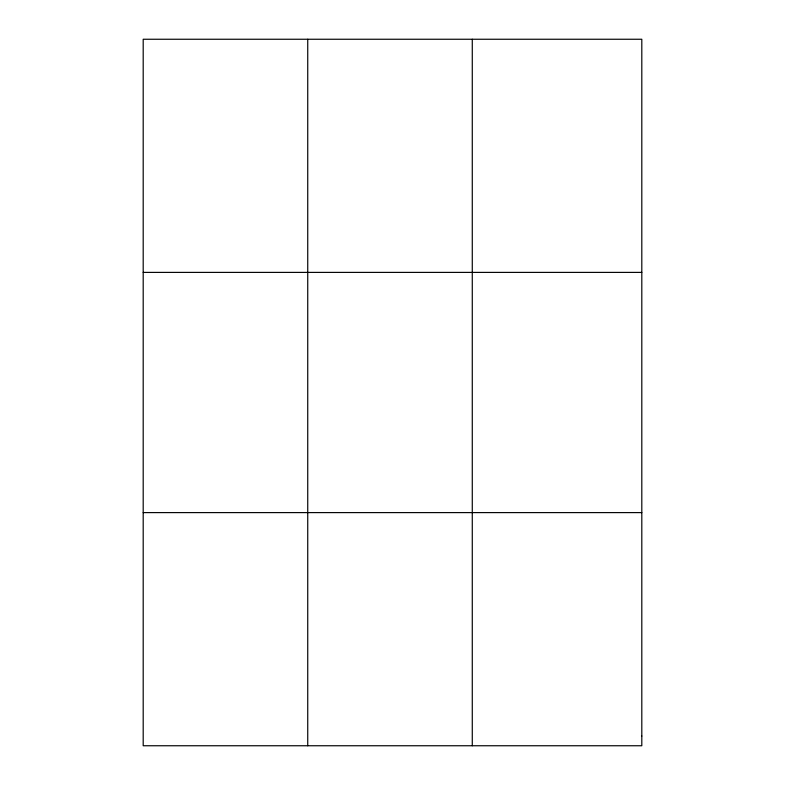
<?xml version="1.0" encoding="UTF-8"?>
<svg xmlns="http://www.w3.org/2000/svg" width="785" height="785" viewBox="0 0 785 785"><rect width="100%" height="100%" fill="white"/><g stroke="black" fill="none" stroke-linecap="round" stroke-linejoin="round"><path stroke-width="1.18" d="M307.74 745.75L307.74 39.25M472.276 745.75L472.276 39.25M143.194 272.395L641.806 272.395M143.194 512.605L641.806 512.605M641.806 736.036L641.806 745.75L143.194 745.75L143.194 39.25L641.806 39.25L641.806 736.036"/></g></svg>
